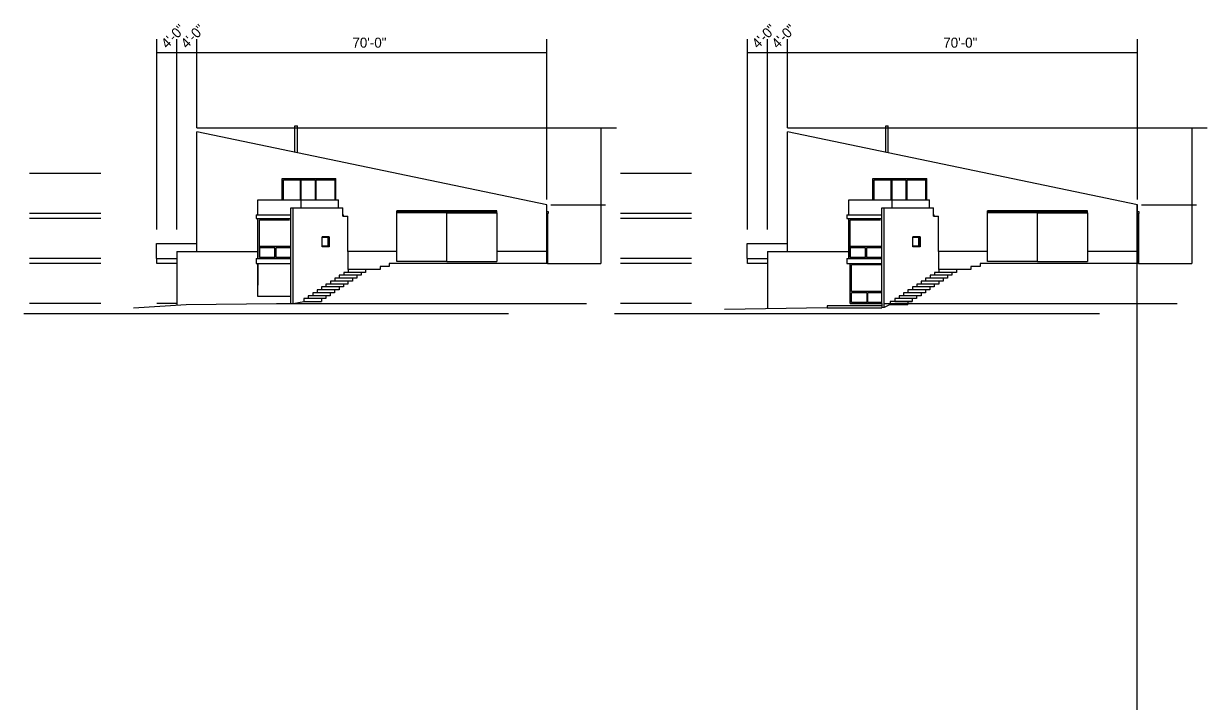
# Model space of a CAD drawing. Header units: inches. Extents: x -30960 to 5972, y 141 to 7569.
# Drawn here: x -7598 to -4757, y 2726 to 4357 of the extents above; entities that cross this region are included whole.
import ezdxf

# ---------------------------------------------------------------- set-up
doc = ezdxf.new("R2010")
doc.units = ezdxf.units.IN
doc.header["$LTSCALE"] = 0.5
doc.header["$MEASUREMENT"] = 0
for name, color, linetype in [('A-Elev-North', 7, 'Continuous'), ('A-Elev-South', 7, 'Continuous'), ('A-glazing', 252, 'Continuous'), ('A-walls', 7, 'Continuous'), ('construction', 160, 'Continuous')]:
    doc.layers.add(name, color=color, linetype=linetype)

msp = doc.modelspace()

# ---------------------------------------------------------------- linework, layer by layer
at = {"layer": 'A-Elev-North'}
for p, q in [((-6342.5, 3922.2), (-7182.5, 4097.4, -36033)), ((-4924.4, 3922.2), (-5764.4, 4097.4, -36033))]:
    msp.add_line(p, q, dxfattribs=at)
at = {"layer": 'A-Elev-North', "color": 252}
for p, q in [((-7032.5, 3796.3), (-7032.5, 3886.3)), ((-5614.3, 3796.3), (-5614.3, 3886.3)), ((-6995.4, 3796.3, -14653.9), (-6995.4, 3819.3, -14784.3)), ((-6993.3, 3796.3, -14641.9), (-6993.3, 3819.3, -14772.3)), ((-5577.2, 3796.3, -14653.9), (-5577.2, 3819.3, -14784.3)), ((-5575.1, 3796.3, -14641.9), (-5575.1, 3819.3, -14772.3)), ((-5610.8, 3714.3), (-5610.8, 3778.3, -363)), ((-5610.8, 3688.3), (-5610.8, 3711.3, -130.4)), ((-5573.7, 3688.3, -14653.9), (-5573.7, 3711.3, -14784.3)), ((-5571.6, 3688.3, -14641.9), (-5571.6, 3711.3, -14772.3))]:
    msp.add_line(p, q, dxfattribs=at)
at = {"layer": 'A-Elev-North', "color": 251}
for p, q in [((-7031.4, 3796.3), (-7031.4, 3819.3)), ((-6992.2, 3796.3, -14641.9), (-6992.2, 3819.3, -14641.9)), ((-5613.2, 3796.3), (-5613.2, 3819.3)), ((-5574, 3796.3, -14641.9), (-5574, 3819.3, -14641.9))]:
    msp.add_line(p, q, dxfattribs=at)
at = {"layer": 'A-Elev-South', "color": 7}
for p, q in [((-7182.5, 3810.3, -5147.6), (-7182.5, 4097.4, -5147.6)), ((-6947, 4048.6), (-6947, 4112.1)), ((-6947, 4112.1), (-6941, 4112.1)), ((-6941, 4047.3), (-6941, 4112.1)), ((-5764.4, 3810.3, -5147.6), (-5764.4, 4097.4, -5147.6)), ((-5528.8, 4048.6), (-5528.8, 4112.1)), ((-5528.8, 4112.1), (-5522.8, 4112.1)), ((-5522.8, 4047.3), (-5522.8, 4112.1)), ((-7279.5, 3793.3, -5147.6), (-7279.5, 3829.3, -5147.6)), ((-7279.5, 3829.3, -5147.6), (-7182.5, 3829.3, -5147.6)), ((-7279.5, 3829.3, -5147.6), (-7206.5, 3829.3, -5147.6)), ((-5861.4, 3829.3, -5147.6), (-5788.4, 3829.3, -5147.6)), ((-5861.4, 3829.3, -5147.6), (-5764.4, 3829.3, -5147.6)), ((-5861.4, 3793.3, -5147.6), (-5861.4, 3829.3, -5147.6)), ((-7278.5, 3781.3), (-7278.5, 3793.3, -5147.6)), ((-7230.5, 3781.3, -3431.7), (-7278.5, 3781.3)), ((-6720.5, 3781.3, -5147.6), (-6720.5, 3774.3, -5147.6)), ((-5860.4, 3781.3), (-5860.4, 3793.3, -5147.6)), ((-5812.4, 3781.3, -3431.7), (-5860.4, 3781.3)), ((-5302.4, 3781.3, -5147.6), (-5302.4, 3774.3, -5147.6)), ((-6798.7, 3753.3, -5147.6), (-6798.7, 3746.3, -5147.6)), ((-6788.1, 3753.3, -5147.6), (-6798.7, 3753.3, -5147.6)), ((-6788.1, 3760.3, -5147.6), (-6788.1, 3753.3, -5147.6)), ((-6777.5, 3760.3, -5147.6), (-6788.1, 3760.3, -5147.6)), ((-6742.5, 3767.3, -5147.6), (-6777.5, 3767.3, -5147.6)), ((-6777.5, 3767.3, -5147.6), (-6777.5, 3760.3, -5147.6)), ((-6742.5, 3774.3, -5147.6), (-6742.5, 3767.3, -5147.6)), ((-6735.5, 3774.3, -5147.6), (-6742.5, 3774.3, -5147.6)), ((-6720.5, 3774.3, -5147.6), (-6735.5, 3774.3, -5147.6)), ((-5370, 3753.3, -5147.6), (-5380.6, 3753.3, -5147.6)), ((-5380.6, 3753.3, -5147.6), (-5380.6, 3746.3, -5147.6)), ((-5359.4, 3760.3, -5147.6), (-5370, 3760.3, -5147.6)), ((-5370, 3760.3, -5147.6), (-5370, 3753.3, -5147.6)), ((-5359.4, 3767.3, -5147.6), (-5359.4, 3760.3, -5147.6)), ((-5324.4, 3767.3, -5147.6), (-5359.4, 3767.3, -5147.6)), ((-5317.4, 3774.3, -5147.6), (-5324.4, 3774.3, -5147.6)), ((-5324.4, 3774.3, -5147.6), (-5324.4, 3767.3, -5147.6)), ((-5302.4, 3774.3, -5147.6), (-5317.4, 3774.3, -5147.6)), ((-6841.2, 3725.3, -5147.6), (-6841.2, 3718.3, -5147.6)), ((-6830.6, 3725.3, -5147.6), (-6841.2, 3725.3, -5147.6)), ((-6830.6, 3732.3, -5147.6), (-6830.6, 3725.3, -5147.6)), ((-6819.9, 3732.3, -5147.6), (-6830.6, 3732.3, -5147.6)), ((-6819.9, 3739.3, -5147.6), (-6819.9, 3732.3, -5147.6)), ((-6809.3, 3739.3, -5147.6), (-6819.9, 3739.3, -5147.6)), ((-6809.3, 3746.3, -5147.6), (-6809.3, 3739.3, -5147.6)), ((-6798.7, 3746.3, -5147.6), (-6809.3, 3746.3, -5147.6)), ((-5412.4, 3725.3, -5147.6), (-5423, 3725.3, -5147.6)), ((-5423, 3725.3, -5147.6), (-5423, 3718.3, -5147.6)), ((-5401.8, 3732.3, -5147.6), (-5412.4, 3732.3, -5147.6)), ((-5412.4, 3732.3, -5147.6), (-5412.4, 3725.3, -5147.6)), ((-5391.2, 3739.3, -5147.6), (-5401.8, 3739.3, -5147.6)), ((-5401.8, 3739.3, -5147.6), (-5401.8, 3732.3, -5147.6)), ((-5380.6, 3746.3, -5147.6), (-5391.2, 3746.3, -5147.6)), ((-5391.2, 3746.3, -5147.6), (-5391.2, 3739.3, -5147.6)), ((-6873, 3697.3, -5147.6), (-6883.6, 3697.3, -5147.6)), ((-6883.6, 3697.3, -5147.6), (-6883.6, 3690.3, -5147.6)), ((-6873, 3704.3, -5147.6), (-6873, 3697.3, -5147.6)), ((-6862.4, 3704.3, -5147.6), (-6873, 3704.3, -5147.6)), ((-6862.4, 3711.3, -5147.6), (-6862.4, 3704.3, -5147.6)), ((-6851.8, 3711.3, -5147.6), (-6862.4, 3711.3, -5147.6)), ((-6851.8, 3718.3, -5147.6), (-6851.8, 3711.3, -5147.6)), ((-6841.2, 3718.3, -5147.6), (-6851.8, 3718.3, -5147.6)), ((-5465.4, 3697.3, -5147.6), (-5465.4, 3690.3, -5147.6)), ((-5454.8, 3697.3, -5147.6), (-5465.4, 3697.3, -5147.6)), ((-5444.2, 3704.3, -5147.6), (-5454.8, 3704.3, -5147.6)), ((-5454.8, 3704.3, -5147.6), (-5454.8, 3697.3, -5147.6)), ((-5433.6, 3711.3, -5147.6), (-5444.2, 3711.3, -5147.6)), ((-5444.2, 3711.3, -5147.6), (-5444.2, 3704.3, -5147.6)), ((-5423, 3718.3, -5147.6), (-5433.6, 3718.3, -5147.6)), ((-5433.6, 3718.3, -5147.6), (-5433.6, 3711.3, -5147.6)), ((-7230.5, 3685.3, -3431.7), (-7278.5, 3685.3)), ((-6991.5, 3685.3, -5147.6), (-6951.2, 3685.3, 5147.6)), ((-6991.5, 3685.3, -5147.6), (-6991.5, 3685.3, -5147.6)), ((-6951.2, 3685.3, 10295.1), (-6925.6, 3690.3, -5147.6)), ((-6925.6, 3690.3, -5147.6), (-6883.6, 3690.3, -5147.6)), ((-5518, 3683.3, -5147.6), (-5476, 3683.3, -5147.6)), ((-5507.4, 3690.3, -5147.6), (-5465.4, 3690.3, -5147.6)), ((-5465.4, 3690.3, -5147.6), (-5476, 3690.3, -5147.6)), ((-5476, 3690.3, -5147.6), (-5476, 3683.3, -5147.6))]:
    msp.add_line(p, q, dxfattribs=at)
at = {"layer": 'A-Elev-South', "color": 2, "ltscale": 0.1}
for p, q in [((-7413.4, 3997.3, -20590.3), (-7583.9, 3997.3, -20590.3)), ((-7413.4, 3997.3, -20590.3), (-7583.9, 3997.3, -20590.3)), ((-5995.2, 3997.3, -20590.3), (-6165.7, 3997.3, -20590.3)), ((-5995.2, 3997.3, -20590.3), (-6165.7, 3997.3, -20590.3)), ((-7413.4, 3901.3, -20590.3), (-7583.9, 3901.3, -20590.3)), ((-5995.2, 3901.3, -20590.3), (-6165.7, 3901.3, -20590.3)), ((-7413.4, 3889.3, -20590.3), (-7583.9, 3889.3, -20590.3)), ((-5995.2, 3889.3, -20590.3), (-6165.7, 3889.3, -20590.3)), ((-7413.4, 3793.3, -20590.3), (-7583.9, 3793.3, -20590.3)), ((-7413.4, 3781.3, -20590.3), (-7583.9, 3781.3, -20590.3)), ((-5995.2, 3793.3, -20590.3), (-6165.7, 3793.3, -20590.3)), ((-5995.2, 3781.3, -20590.3), (-6165.7, 3781.3, -20590.3)), ((-7413.4, 3685.3, -20590.3), (-7583.9, 3685.3, -20590.3)), ((-5995.2, 3685.3, -20590.3), (-6165.7, 3685.3, -20590.3))]:
    msp.add_line(p, q, dxfattribs=at)
at = {"layer": 'A-Elev-South', "color": 252}
for p, q in [((-6977.9, 3985.3, -15442.7), (-6848.9, 3985.3, -15442.7)), ((-6977.9, 3934.3, -15442.7), (-6977.9, 3985.3, -15442.7)), ((-6974.9, 3982.3, -15442.7), (-6931.9, 3982.3, 753.3)), ((-6974.9, 3934.3, -15442.7), (-6974.9, 3982.3, -15442.7)), ((-6933.9, 3934.3), (-6933.9, 3982.3)), ((-6931.9, 3982.3), (-6897.8, 3982.3)), ((-6931.9, 3934.3), (-6931.9, 3982.3)), ((-6897.8, 3934.3), (-6897.8, 3982.3)), ((-6895.8, 3982.3), (-6850.9, 3982.3, -15442.7)), ((-6895.8, 3934.3), (-6895.8, 3982.3)), ((-6850.9, 3934.3), (-6850.9, 3982.3)), ((-6848.9, 3934.3), (-6848.9, 3985.3)), ((-5559.7, 3934.3, -15442.7), (-5559.7, 3985.3, -15442.7)), ((-5559.7, 3985.3, -15442.7), (-5430.7, 3985.3, -15442.7)), ((-5556.7, 3982.3, -15442.7), (-5513.7, 3982.3, 753.3)), ((-5556.7, 3934.3, -15442.7), (-5556.7, 3982.3, -15442.7)), ((-5515.7, 3934.3), (-5515.7, 3982.3)), ((-5513.7, 3934.3), (-5513.7, 3982.3)), ((-5513.7, 3982.3), (-5479.7, 3982.3)), ((-5479.7, 3934.3), (-5479.7, 3982.3)), ((-5477.7, 3982.3), (-5432.7, 3982.3, -15442.7)), ((-5477.7, 3934.3), (-5477.7, 3982.3)), ((-5432.7, 3934.3), (-5432.7, 3982.3)), ((-5430.7, 3934.3), (-5430.7, 3985.3)), ((-6342.5, 3906.3), (-6339.5, 3906.3)), ((-6342.5, 3901.3), (-6339.5, 3901.3)), ((-6340.5, 3901.3), (-6340.5, 3781.3, -5147.6)), ((-6339.5, 3906.3), (-6339.5, 3901.3)), ((-4924.4, 3906.3), (-4921.4, 3906.3)), ((-4924.4, 3901.3), (-4921.4, 3901.3)), ((-4922.4, 3901.3), (-4922.4, 3781.3, -5147.6)), ((-4921.4, 3906.3), (-4921.4, 3901.3)), ((-6867.6, 3843.7, 152.4), (-6881.8, 3843.7, 2316.2)), ((-6867.6, 3822.8, -257.6), (-6867.6, 3843.7, -257.6)), ((-5449.4, 3843.7, 152.4), (-5463.6, 3843.7, 2316.2)), ((-5449.4, 3822.8, -257.6), (-5449.4, 3843.7, -257.6)), ((-6956.9, 3822.3), (-7032.5, 3822.3)), ((-6995.4, 3819.3), (-7032.5, 3819.3)), ((-6956.9, 3819.3, -14641.9), (-6993.3, 3819.3, -14641.9)), ((-6867.6, 3822.8, 152.4), (-6881.8, 3822.8, 2316.2)), ((-5538.7, 3822.3), (-5614.3, 3822.3)), ((-5577.2, 3819.3), (-5614.3, 3819.3)), ((-5538.7, 3819.3, -14641.9), (-5575.1, 3819.3, -14641.9)), ((-5449.4, 3822.8, 152.4), (-5463.6, 3822.8, 2316.2)), ((-6995.4, 3796.3), (-7032.5, 3796.3)), ((-6956.9, 3796.3, -14641.9), (-6993.3, 3796.3, -14641.9)), ((-5577.2, 3796.3), (-5614.3, 3796.3)), ((-5538.7, 3796.3, -14641.9), (-5575.1, 3796.3, -14641.9)), ((-5538.7, 3778.3), (-5610.8, 3778.3)), ((-5538.7, 3714.3), (-5610.8, 3714.3)), ((-5573.7, 3711.3), (-5610.8, 3711.3)), ((-5538.7, 3711.3, -14641.9), (-5571.6, 3711.3, -14641.9)), ((-5573.7, 3688.3), (-5610.8, 3688.3)), ((-5538.7, 3688.3, -14641.9), (-5571.6, 3688.3, -14641.9)), ((-7598.2, 3661.3, -5147.6), (-6434.2, 3661.3, -5147.6)), ((-6180, 3661.3, -5147.6), (-5016, 3661.3, -5147.6))]:
    msp.add_line(p, q, dxfattribs=at)
at = {"layer": 'A-Elev-South', "color": 253}
for p, q in [((-7036, 3934.3, -15442.7), (-6975.5, 3934.3, -15442.7)), ((-6975.5, 3934.3), (-6842.3, 3934.3)), ((-6931.9, 3915.3), (-6931.9, 3934.3)), ((-6842.3, 3915.3), (-6842.3, 3934.3)), ((-5617.8, 3934.3, -15442.7), (-5557.4, 3934.3, -15442.7)), ((-5557.4, 3934.3), (-5424.2, 3934.3)), ((-5513.7, 3915.3), (-5513.7, 3934.3)), ((-5424.2, 3915.3), (-5424.2, 3934.3)), ((-7040.3, 3898.3, -15442.7), (-6956.9, 3898.3, -15442.7)), ((-6956.9, 3685.3, -15442.7), (-6956.9, 3915.3, -15442.7)), ((-6956.9, 3915.3, -15442.7), (-6832.4, 3915.3, -15442.7)), ((-6951.2, 3685.3), (-6951.2, 3915.3)), ((-6832.4, 3895.3), (-6832.4, 3915.3)), ((-6832.4, 3898.3, -15442.7), (-6830.8, 3898.3, -15442.7)), ((-6832.4, 3895.3, -15442.7), (-6820.3, 3895.3, -15442.7)), ((-6830.8, 3895.3, -15442.7), (-6830.8, 3898.3, -15442.7)), ((-6702.5, 3906.2, 5147.6), (-6702.5, 3908.2, 5147.6)), ((-6702.5, 3906.2, 5147.6), (-6462.5, 3906.2, 5147.6)), ((-6702.5, 3903.2, 5147.6), (-6702.5, 3906.2, 5147.6)), ((-6702.5, 3903.2, 5147.6), (-6702.5, 3903.2, 5147.6)), ((-6582.5, 3903.2, 5147.6), (-6462.5, 3903.2, 5147.6)), ((-6462.5, 3903.2, 5147.6), (-6462.5, 3908.2, 5147.6)), ((-6462.5, 3903.2, 5147.6), (-6462.5, 3786.3)), ((-6462.5, 3903.2, 5147.6), (-6462.5, 3903.2, 5147.6)), ((-5622.1, 3898.3, -15442.7), (-5538.7, 3898.3, -15442.7)), ((-5538.7, 3685.3, -15442.7), (-5538.7, 3915.3, -15442.7)), ((-5538.7, 3915.3, -15442.7), (-5414.3, 3915.3, -15442.7)), ((-5533.1, 3676.3), (-5533.1, 3915.3)), ((-5414.3, 3895.3), (-5414.3, 3915.3)), ((-5414.3, 3898.3, -15442.7), (-5412.7, 3898.3, -15442.7)), ((-5414.3, 3895.3, -15442.7), (-5402.1, 3895.3, -15442.7)), ((-5412.7, 3895.3, -15442.7), (-5412.7, 3898.3, -15442.7)), ((-5284.4, 3906.2, 5147.6), (-5284.4, 3908.2, 5147.6)), ((-5284.4, 3903.2, 5147.6), (-5284.4, 3906.2, 5147.6)), ((-5284.4, 3906.2, 5147.6), (-5044.4, 3906.2, 5147.6)), ((-5284.4, 3903.2, 5147.6), (-5284.4, 3903.2, 5147.6)), ((-5164.4, 3903.2, 5147.6), (-5044.4, 3903.2, 5147.6)), ((-5044.4, 3903.2, 5147.6), (-5044.4, 3908.2, 5147.6)), ((-5044.4, 3903.2, 5147.6), (-5044.4, 3786.3)), ((-5044.4, 3903.2, 5147.6), (-5044.4, 3903.2, 5147.6)), ((-7040.3, 3889.3, -15442.7), (-6956.9, 3889.3, -15442.7)), ((-5622.1, 3889.3, -15442.7), (-5538.7, 3889.3, -15442.7)), ((-6864.8, 3845.3), (-6881.8, 3845.3)), ((-6881.8, 3821.3, 2573.8), (-6881.8, 3845.3, 2573.8)), ((-6864.8, 3845.3), (-6864.8, 3821.3)), ((-5463.6, 3821.3, 2573.8), (-5463.6, 3845.3, 2573.8)), ((-5446.6, 3845.3), (-5463.6, 3845.3)), ((-5446.6, 3845.3), (-5446.6, 3821.3)), ((-7230.5, 3810.3, -10295.1), (-7036, 3810.3, -10295.1)), ((-6864.8, 3821.3), (-6881.8, 3821.3)), ((-6702.5, 3810.3), (-6820.3, 3810.3, -5147.6)), ((-6342.5, 3810.3, -4941.7), (-6462.5, 3810.3)), ((-5812.4, 3810.3, -10295.1), (-5617.8, 3810.3, -10295.1)), ((-5446.6, 3821.3), (-5463.6, 3821.3)), ((-5284.4, 3810.3), (-5402.1, 3810.3, -5147.6)), ((-4924.4, 3810.3, -4941.7), (-5044.4, 3810.3)), ((-7278.5, 3793.3, -10295.1), (-7230.5, 3793.3, -10295.1)), ((-7040.3, 3793.3), (-6956.9, 3793.3)), ((-7040.3, 3781.3), (-6956.9, 3781.3)), ((-6582.5, 3786.3, 5147.6), (-6462.5, 3786.3)), ((-5860.4, 3793.3, -10295.1), (-5812.4, 3793.3, -10295.1)), ((-5622.1, 3793.3), (-5538.7, 3793.3)), ((-5622.1, 3781.3), (-5538.7, 3781.3)), ((-5164.4, 3786.3, 5147.6), (-5044.4, 3786.3)), ((-6798.7, 3753.3, -5147.6), (-6840.7, 3753.3, -5147.6)), ((-6788.1, 3760.3, -5147.6), (-6830.1, 3760.3, -5147.6)), ((-6777.5, 3767.3, -5147.6), (-6819.5, 3767.3, -5147.6)), ((-5380.6, 3753.3, -5147.6), (-5422.6, 3753.3, -5147.6)), ((-5370, 3760.3, -5147.6), (-5412, 3760.3, -5147.6)), ((-5359.4, 3767.3, -5147.6), (-5401.4, 3767.3, -5147.6)), ((-6841.2, 3725.3, -5147.6), (-6883.2, 3725.3, -5147.6)), ((-6830.6, 3732.3, -5147.6), (-6872.6, 3732.3, -5147.6)), ((-6819.9, 3739.3, -5147.6), (-6861.9, 3739.3, -5147.6)), ((-6809.3, 3746.3, -5147.6), (-6851.3, 3746.3, -5147.6)), ((-5423, 3725.3, -5147.6), (-5465, 3725.3, -5147.6)), ((-5412.4, 3732.3, -5147.6), (-5454.4, 3732.3, -5147.6)), ((-5401.8, 3739.3, -5147.6), (-5443.8, 3739.3, -5147.6)), ((-5391.2, 3746.3, -5147.6), (-5433.2, 3746.3, -5147.6)), ((-6956.9, 3702.3, -22995), (-7036, 3702.3, -11531.4)), ((-6883.6, 3697.3, -5147.6), (-6925.6, 3697.3, -5147.6)), ((-6873, 3704.3, -5147.6), (-6915, 3704.3, -5147.6)), ((-6862.4, 3711.3, -5147.6), (-6904.4, 3711.3, -5147.6)), ((-6851.8, 3718.3, -5147.6), (-6893.8, 3718.3, -5147.6)), ((-5465.4, 3697.3, -5147.6), (-5507.4, 3697.3, -5147.6)), ((-5454.8, 3704.3, -5147.6), (-5496.8, 3704.3, -5147.6)), ((-5444.2, 3711.3, -5147.6), (-5486.2, 3711.3, -5147.6)), ((-5433.6, 3718.3, -5147.6), (-5475.6, 3718.3, -5147.6)), ((-5538.7, 3680.3, -15442.7), (-5669.8, 3680.3)), ((-5669.8, 3680.3), (-5669.8, 3675.3)), ((-5614.4, 3685.3, -15442.7), (-5538.7, 3685.3, -15442.7)), ((-5476, 3690.3, -5147.6), (-5518, 3690.3, -5147.6))]:
    msp.add_line(p, q, dxfattribs=at)
at = {"layer": 'A-Elev-South', "color": 251}
for p, q in [((-7036, 3898.3), (-7036, 3934.3)), ((-5617.8, 3898.3), (-5617.8, 3934.3)), ((-7040.3, 3898.3, -15442.7), (-7040.3, 3889.3, -15442.7)), ((-6820.3, 3810.3, -15442.7), (-6820.3, 3895.3, -15442.7)), ((-6462.5, 3908.2, 5147.6), (-6702.5, 3908.2, 5147.6)), ((-5622.1, 3898.3, -15442.7), (-5622.1, 3889.3, -15442.7)), ((-5402.1, 3810.3, -15442.7), (-5402.1, 3895.3, -15442.7)), ((-5044.4, 3908.2, 5147.6), (-5284.4, 3908.2, 5147.6)), ((-7036, 3793.3), (-7036, 3889.3)), ((-5617.8, 3793.3), (-5617.8, 3889.3)), ((-6866.6, 3821.3, -257.6), (-6866.6, 3845.3, -257.6)), ((-5448.4, 3821.3, -257.6), (-5448.4, 3845.3, -257.6)), ((-6819.5, 3767.3, -5147.6), (-6819.5, 3810.3, -5147.6)), ((-5401.4, 3767.3, -5147.6), (-5401.4, 3810.3, -5147.6)), ((-7040.3, 3793.3), (-7040.3, 3781.3)), ((-5622.1, 3793.3), (-5622.1, 3781.3)), ((-6840.7, 3753.3, -5147.6), (-6840.7, 3746.3, -5147.6)), ((-6830.1, 3760.3, -5147.6), (-6830.1, 3753.3, -5147.6)), ((-6819.5, 3767.3, -5147.6), (-6819.5, 3760.3, -5147.6)), ((-5422.6, 3753.3, -5147.6), (-5422.6, 3746.3, -5147.6)), ((-5412, 3760.3, -5147.6), (-5412, 3753.3, -5147.6)), ((-5401.4, 3767.3, -5147.6), (-5401.4, 3760.3, -5147.6)), ((-6883.2, 3725.3, -5147.6), (-6883.2, 3718.3, -5147.6)), ((-6872.6, 3732.3, -5147.6), (-6872.6, 3725.3, -5147.6)), ((-6861.9, 3739.3, -5147.6), (-6861.9, 3732.3, -5147.6)), ((-6851.3, 3746.3, -5147.6), (-6851.3, 3739.3, -5147.6)), ((-5465, 3725.3, -5147.6), (-5465, 3718.3, -5147.6)), ((-5454.4, 3732.3, -5147.6), (-5454.4, 3725.3, -5147.6)), ((-5443.8, 3739.3, -5147.6), (-5443.8, 3732.3, -5147.6)), ((-5433.2, 3746.3, -5147.6), (-5433.2, 3739.3, -5147.6)), ((-6925.6, 3697.3, -5147.6), (-6925.6, 3690.3, -5147.6)), ((-6915, 3704.3, -5147.6), (-6915, 3697.3, -5147.6)), ((-6904.4, 3711.3, -5147.6), (-6904.4, 3704.3, -5147.6)), ((-6893.8, 3718.3, -5147.6), (-6893.8, 3711.3, -5147.6)), ((-5507.4, 3697.3, -5147.6), (-5507.4, 3690.3, -5147.6)), ((-5496.8, 3704.3, -5147.6), (-5496.8, 3697.3, -5147.6)), ((-5486.2, 3711.3, -5147.6), (-5486.2, 3704.3, -5147.6)), ((-5475.6, 3718.3, -5147.6), (-5475.6, 3711.3, -5147.6)), ((-5518, 3690.3, -5147.6), (-5518, 3683.3, -5147.6))]:
    msp.add_line(p, q, dxfattribs=at)
at = {"layer": 'A-Elev-South'}
for p, q in [((-6342.5, 3786.3), (-6342.5, 3922.2)), ((-4924.4, 3786.3), (-4924.4, 3922.2)), ((-6582.5, 3903.2, 5147.6), (-6702.5, 3903.2, 5147.6)), ((-6702.5, 3786.3, 5147.6), (-6702.5, 3903.2, 5147.6)), ((-6582.5, 3786.3, 5147.6), (-6582.5, 3903.2, 5147.6)), ((-6342.5, 3781.3), (-6342.5, 3894.3)), ((-5284.4, 3786.3, 5147.6), (-5284.4, 3903.2, 5147.6)), ((-5164.4, 3903.2, 5147.6), (-5284.4, 3903.2, 5147.6)), ((-5164.4, 3786.3, 5147.6), (-5164.4, 3903.2, 5147.6)), ((-4924.4, 3781.3), (-4924.4, 3894.3)), ((-7230.5, 3810.3, -5147.6), (-7230.5, 3683.1, -5147.6)), ((-5812.4, 3810.3, -5147.6), (-5812.4, 3672.8, -5147.6)), ((-6340.5, 3781.3, -5147.6), (-6720.5, 3781.3, -5147.6)), ((-6582.5, 3786.3), (-6702.5, 3786.3)), ((-4922.4, 3781.3, -5147.6), (-5302.4, 3781.3, -5147.6)), ((-5164.4, 3786.3), (-5284.4, 3786.3)), ((-7334.5, 3675.3, -10295.1), (-7208.5, 3683.3)), ((-7208.5, 3683.3), (-6991.5, 3685.3, -5147.6)), ((-5669.8, 3675.3), (-5916.3, 3671, -10295.1)), ((-5669.8, 3675.3), (-5538.7, 3675.3)), ((-5518, 3683.3, -5147.6), (-5533.1, 3676.3))]:
    msp.add_line(p, q, dxfattribs=at)
at = {"layer": 'A-Elev-South', "color": 250}
for p, q in [((-6865.8, 3821.3), (-6865.8, 3845.3)), ((-5447.7, 3821.3), (-5447.7, 3845.3))]:
    msp.add_line(p, q, dxfattribs=at)
at = {"layer": 'A-Elev-South', "color": 126}
for p, q in [((-6951.2, 3685.3, 5147.6), (-6247.6, 3685.3, -5147.6)), ((-5533.1, 3685.3, 5147.6), (-4829.4, 3685.3, -5147.6))]:
    msp.add_line(p, q, dxfattribs=at)
at = {"layer": 'A-glazing'}
for p, q in [((-7032.5, 3886.3, -25737.8), (-6959.9, 3886.3, -25737.8)), ((-5614.3, 3886.3, -25737.8), (-5541.7, 3886.3, -25737.8))]:
    msp.add_line(p, q, dxfattribs=at)
at = {"layer": 'A-walls', "color": 253}
for p, q in [((-7036, 3781.3), (-7036, 3729.9)), ((-7036, 3702.3), (-7036, 3781.3)), ((-5614.4, 3685.3), (-5614.4, 3781.3)), ((-5538.7, 3685.3, -15442.7), (-5538.7, 3675.3, -15442.7))]:
    msp.add_line(p, q, dxfattribs=at)
at = {"layer": 'A-walls'}
msp.add_line((-5533.1, 3676.3), (-5538.7, 3675.3, -15442.7), dxfattribs=at)
at = {"layer": 'construction'}
for p, q in [((-7278.5, 3862.9, -4869.3), (-7278.5, 4319.8, -4869.3)), ((-7230.5, 3862.9, -4869.3), (-7230.5, 4319.8, -4869.3)), ((-7182.5, 4107.4, -4869.3), (-7182.5, 4319.8, -4869.3)), ((-6342.5, 3934.9), (-6342.5, 4319.8)), ((-5860.4, 3862.9, -4869.3), (-5860.4, 4319.8, -4869.3)), ((-5812.4, 3862.9, -4869.3), (-5812.4, 4319.8, -4869.3)), ((-5764.4, 4107.4, -4869.3), (-5764.4, 4319.8, -4869.3)), ((-4924.4, 3934.9), (-4924.4, 4319.8)), ((-6342.5, 4287.2, -5682.8), (-7278.5, 4287.2, -11108.6)), ((-4924.4, 4287.2, -5682.8), (-5860.4, 4287.2, -11108.6)), ((-7182.5, 4107.4, -38092), (-6175.2, 4107.4, -38092)), ((-6212.6, 4107.4, 16.2), (-6212.6, 3781.3, -5147.6)), ((-5764.4, 4107.4, -38092), (-4757, 4107.4, -38092)), ((-4794.4, 4107.4, 16.2), (-4794.4, 3781.3, -5147.6)), ((-6333.1, 3922.2), (-6201.4, 3922.2)), ((-4926.4, 3922.2), (-4926.4, 1584.2)), ((-4914.9, 3922.2), (-4783.2, 3922.2)), ((-6340.5, 3781.3, -5147.6), (-6212.6, 3781.3, -5147.6)), ((-4922.4, 3781.3, -5147.6), (-4794.4, 3781.3, -5147.6))]:
    msp.add_line(p, q, dxfattribs=at)

# ---------------------------------------------------------------- texts
for p in [(-7254, 4295.8, -5147.6), (-7206.8, 4295.8, -5147.6), (-5835.8, 4295.8, -5147.6), (-5788.6, 4295.8, -5147.6)]:
    msp.add_text('4\'-0"', height=24, rotation=45, dxfattribs=at).set_placement(p)
for p in [(-6809.1, 4299.5, -5147.6), (-5390.9, 4299.5, -5147.6)]:
    msp.add_text('70\'-0"', height=24, dxfattribs=at).set_placement(p)

doc.saveas('drawing.dxf')
